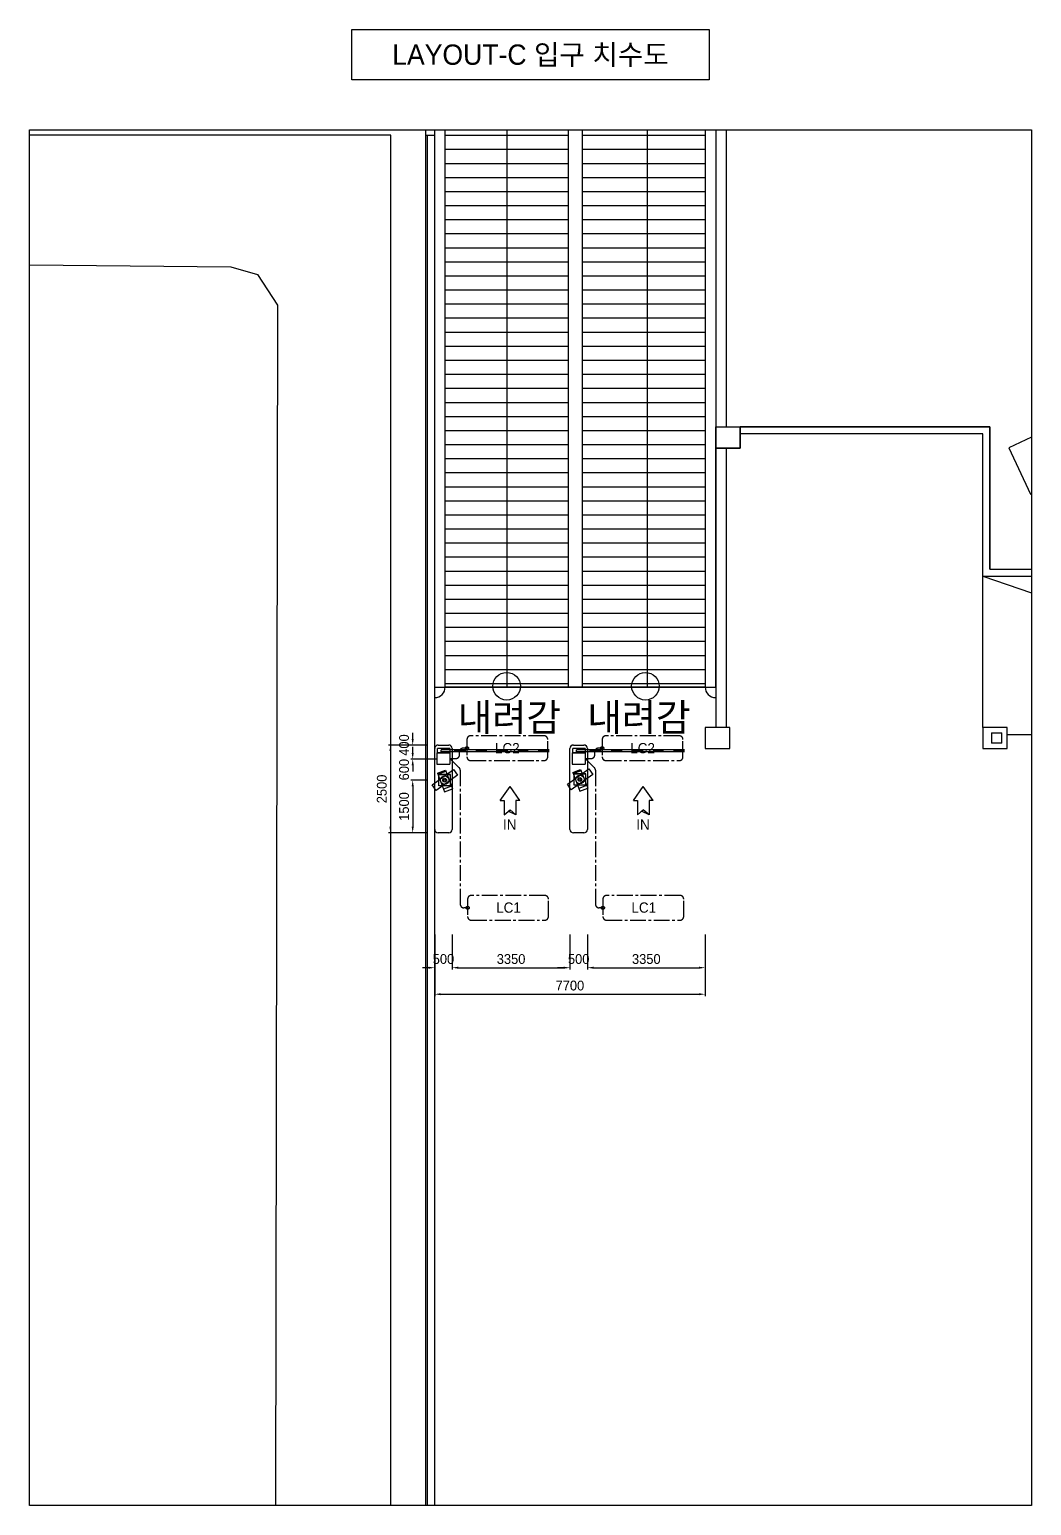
# Model space of a CAD drawing. Header units: millimetres. Extents: x 29838256 to 30236675, y -914750 to -833241.
# Drawn here: x 30081713 to 30110241, y -875275 to -833271 of the extents above; entities that cross this region are included whole.
import ezdxf
from ezdxf.enums import TextEntityAlignment as Align

# ---------------------------------------------------------------- set-up
doc = ezdxf.new("R2010")
doc.units = ezdxf.units.MM
doc.header["$LTSCALE"] = 600
doc.header["$MEASUREMENT"] = 0
doc.header["$PDSIZE"] = 1000
doc.linetypes.add('CENTER2', pattern=[1.125, 0.75, -0.125, 0.125, -0.125])
doc.layers.get('0').update_dxf_attribs({"linetype": 'CONTINUOUS'})
doc.layers.get('DEFPOINTS').update_dxf_attribs({"linetype": 'CONTINUOUS'})
for name, color, linetype in [('e-plan', 9, 'CONTINUOUS'), ('e-text', 6, 'CONTINUOUS'), ('e-text-box', 7, 'CONTINUOUS'), ('Parking-D', 1, 'CONTINUOUS'), ('Parking-S', 3, 'CONTINUOUS')]:
    doc.layers.add(name, color=color, linetype=linetype)
doc.styles.add('돋움', font='Dotum.TTF')
doc.dimstyles.new('PARKING', dxfattribs={"dimscale": 1.5, "dimtxt": 80, "dimasz": 50, "dimexe": 15, "dimexo": 10, "dimgap": 30, "dimtad": 1, "dimdec": 0, "dimzin": 0, "dimdsep": 46, "dimtxsty": '돋움', "dimcen": 0.09, "dimclrd": 1, "dimclre": 1, "dimclrt": 3, "dimadec": 0, "dimazin": 0, "dimtfac": 1, "dimtdec": 0, "dimtix": 1, "dimtofl": 0, "dimtmove": 0, "dimatfit": 3, "dimfxl": 1, "dimtolj": 1, "dimtzin": 0, "dimarcsym": 0})

# ---------------------------------------------------------------- blocks, each defined once
blk = doc.blocks.new('*D36')
at = {"layer": 'DEFPOINTS', "color": 0, "transparency": 16777216}
for p in [(30097099, -858989), (30097599, -858989), (30097599, -859971)]:
    blk.add_point(p, dxfattribs=at)
at = {"layer": 'Parking-D', "color": 1, "lineweight": -2, "transparency": 16777216}
for p, q in [((30097099, -859024), (30097099, -860023)), ((30097599, -859024), (30097599, -860023)), ((30096924, -859971), (30096749, -859971)), ((30097774, -859971), (30097949, -859971))]:
    blk.add_line(p, q, dxfattribs=at)
at = {"layer": 'Parking-D', "color": 1, "transparency": 16777216}
for points in [[(30096924, -859942), (30096924, -860000), (30097099, -859971)], [(30097774, -859942), (30097774, -860000), (30097599, -859971)]]:
    blk.add_solid(points, dxfattribs=at)
at = {"layer": 'Parking-D', "color": 3, "transparency": 16777216, "insert": (30097349, -859725), "char_height": 280, "attachment_point": 5, "style": '돋움'}
blk.add_mtext('\\A1;500', dxfattribs=at)
blk = doc.blocks.new('*D37')
at = {"layer": 'DEFPOINTS', "color": 0, "transparency": 16777216}
for p in [(30093249, -858989), (30093749, -858989), (30093749, -859971)]:
    blk.add_point(p, dxfattribs=at)
at = {"layer": 'Parking-D', "color": 1, "lineweight": -2, "transparency": 16777216}
for p, q in [((30093249, -859024), (30093249, -860023)), ((30093749, -859024), (30093749, -860023)), ((30093074, -859971), (30092899, -859971)), ((30093924, -859971), (30094099, -859971))]:
    blk.add_line(p, q, dxfattribs=at)
at = {"layer": 'Parking-D', "color": 1, "transparency": 16777216}
for points in [[(30093074, -859942), (30093074, -860000), (30093249, -859971)], [(30093924, -859942), (30093924, -860000), (30093749, -859971)]]:
    blk.add_solid(points, dxfattribs=at)
at = {"layer": 'Parking-D', "color": 3, "transparency": 16777216, "insert": (30093499, -859725), "char_height": 280, "attachment_point": 5, "style": '돋움'}
blk.add_mtext('\\A1;500', dxfattribs=at)
blk = doc.blocks.new('*D38')
at = {"layer": 'DEFPOINTS', "color": 0, "transparency": 16777216}
for p in [(30093052, -854634), (30092623, -856133), (30093052, -856133)]:
    blk.add_point(p, dxfattribs=at)
at = {"layer": 'Parking-D', "color": 1, "lineweight": -2, "transparency": 16777216}
for p, q in [((30093017, -854634), (30092571, -854634)), ((30092623, -854809), (30092623, -855958)), ((30093017, -856133), (30092571, -856133))]:
    blk.add_line(p, q, dxfattribs=at)
at = {"layer": 'Parking-D', "color": 1, "transparency": 16777216}
for points in [[(30092594, -854809), (30092653, -854809), (30092623, -854634)], [(30092594, -855958), (30092653, -855958), (30092623, -856133)]]:
    blk.add_solid(points, dxfattribs=at)
at = {"layer": 'Parking-D', "color": 3, "transparency": 16777216, "insert": (30092378, -855383), "char_height": 280, "attachment_point": 5, "rotation": 90, "style": '돋움'}
blk.add_mtext('\\A1;1500', dxfattribs=at)
blk = doc.blocks.new('*D29')
at = {"layer": 'DEFPOINTS', "color": 0, "transparency": 16777216}
for p in [(30093052, -853633), (30091990, -856133), (30093049, -856133)]:
    blk.add_point(p, dxfattribs=at)
at = {"layer": 'Parking-D', "color": 1, "lineweight": -2, "transparency": 16777216}
for p, q in [((30093017, -853633), (30091937, -853633)), ((30091990, -853808), (30091990, -855958)), ((30093014, -856133), (30091937, -856133))]:
    blk.add_line(p, q, dxfattribs=at)
at = {"layer": 'Parking-D', "color": 1, "transparency": 16777216}
for points in [[(30091960, -853808), (30092019, -853808), (30091990, -853633)], [(30091960, -855958), (30092019, -855958), (30091990, -856133)]]:
    blk.add_solid(points, dxfattribs=at)
at = {"layer": 'Parking-D', "color": 3, "transparency": 16777216, "insert": (30091744, -854883), "char_height": 280, "attachment_point": 5, "rotation": 90, "style": '돋움'}
blk.add_mtext('\\A1;2500', dxfattribs=at)
blk = doc.blocks.new('*D30')
at = {"layer": 'DEFPOINTS', "color": 0, "transparency": 16777216}
for p in [(30093052, -853634), (30092623, -854033), (30093052, -854033)]:
    blk.add_point(p, dxfattribs=at)
at = {"layer": 'Parking-D', "color": 1, "lineweight": -2, "transparency": 16777216}
for p, q in [((30092623, -853459), (30092623, -853284)), ((30093017, -853634), (30092571, -853634)), ((30093017, -854033), (30092571, -854033)), ((30092623, -854208), (30092623, -854383))]:
    blk.add_line(p, q, dxfattribs=at)
at = {"layer": 'Parking-D', "color": 1, "transparency": 16777216}
for points in [[(30092594, -853459), (30092653, -853459), (30092623, -853634)], [(30092594, -854208), (30092653, -854208), (30092623, -854033)]]:
    blk.add_solid(points, dxfattribs=at)
at = {"layer": 'Parking-D', "color": 3, "transparency": 16777216, "insert": (30092378, -853634), "char_height": 280, "attachment_point": 5, "rotation": 90, "style": '돋움'}
blk.add_mtext('\\A1;400', dxfattribs=at)
blk = doc.blocks.new('*D31')
at = {"layer": 'DEFPOINTS', "color": 0, "transparency": 16777216}
for p in [(30093052, -854033), (30092623, -854634), (30093052, -854634)]:
    blk.add_point(p, dxfattribs=at)
at = {"layer": 'Parking-D', "color": 1, "lineweight": -2, "transparency": 16777216}
for p, q in [((30092623, -853858), (30092623, -853683)), ((30093017, -854033), (30092571, -854033)), ((30093017, -854634), (30092571, -854634)), ((30092623, -854809), (30092623, -854984))]:
    blk.add_line(p, q, dxfattribs=at)
at = {"layer": 'Parking-D', "color": 1, "transparency": 16777216}
for points in [[(30092594, -853858), (30092653, -853858), (30092623, -854033)], [(30092594, -854809), (30092653, -854809), (30092623, -854634)]]:
    blk.add_solid(points, dxfattribs=at)
at = {"layer": 'Parking-D', "color": 3, "transparency": 16777216, "insert": (30092378, -854334), "char_height": 280, "attachment_point": 5, "rotation": 90, "style": '돋움'}
blk.add_mtext('\\A1;600', dxfattribs=at)

msp = doc.modelspace()

# ---------------------------------------------------------------- linework, layer by layer
at = {"elevation": -10058.5}
msp.add_lwpolyline([(30093312.4, -854033.5), (30092998.6, -854033.5)], dxfattribs=at)
at = {"layer": 'e-plan'}
for p, q in [((30091998.5, -836280, -10058.5), (30081712.9, -836280, -10058.5)), ((30091998.5, -875275.1, -10058.5), (30091998.5, -836280, -10058.5)), ((30092998.6, -875275.1, -10058.5), (30092998.6, -836130.4, -10058.5)), ((30092998.6, -836280, -10058.5), (30093248.7, -836280, -10058.5)), ((30093048.6, -875275.1, -10058.5), (30093048.6, -836280, -10058.5)), ((30093248.7, -836280, -10058.5), (30093248.7, -836130.4, -10058.5)), ((30093248.7, -875275.1, -10058.5), (30093248.7, -836280, -10058.5)), ((30093548.7, -851982.6, -10058.5), (30093548.7, -836130.4, -10058.5)), ((30095299.8, -836130.4, -10058.5), (30095299.1, -851982.6, -10058.5)), ((30099300.5, -836130.4, -10058.5), (30099299.7, -851982.6, -10058.5)), ((30100949.9, -836130.4, -10058.5), (30100949.9, -851982.6, -10058.5)), ((30101250, -836130.4, -10058.5), (30101250, -853132.8, -10058.5)), ((30101550, -836130.4, -10058.5), (30101550, -844581.4, -10058.5)), ((30081712.9, -839963.3, -10058.5), (30087441.7, -840029.4, -10058.5)), ((30087441.7, -840029.4, -10058.5), (30088200.8, -840244, -10058.5)), ((30088200.8, -840244, -10058.5), (30088771, -841114.5, -10058.5)), ((30088771, -841114.5, -10058.5), (30088717.4, -875275.1, -10058.5)), ((30109051.3, -844581.4, -10058.5), (30101950.1, -844581.4, -10058.5)), ((30109051.3, -848632, -10058.5), (30109051.3, -844581.4, -10058.5)), ((30108851.3, -844781.4, -10058.5), (30101950.1, -844781.4, -10058.5)), ((30108851.3, -848832.1, -10058.5), (30108851.3, -844781.4, -10058.5)), ((30101550, -845181.5, -10058.5), (30101550, -853132.8, -10058.5)), ((30108851.3, -853132.8, -10058.5), (30108851.3, -848832.1, -10058.5)), ((30108851.3, -848832.1, -10058.5), (30110241.4, -848832.1, -10058.5)), ((30108851.3, -848832.1, -10058.5), (30110241.4, -849302.4, -10058.5)), ((30109051.3, -848632, -10058.5), (30110241.4, -848632, -10058.5)), ((30093248.7, -852282.7, -10058.5), (30093248.7, -852282.7, -10058.5)), ((30101250, -852282.7, -10058.5), (30101250, -852282.7, -10058.5)), ((30109551.4, -853132.8, -10058.5), (30108851.3, -853132.8, -10058.5)), ((30108851.3, -853132.8, -10058.5), (30108851.3, -853732.9, -10058.5)), ((30109101.3, -853282.8, -10058.5), (30109101.3, -853582.9, -10058.5)), ((30109101.3, -853282.8, -10058.5), (30109401.3, -853282.8, -10058.5)), ((30109401.3, -853582.9, -10058.5), (30109401.3, -853282.8, -10058.5)), ((30109551.4, -853732.9, -10058.5), (30109551.4, -853132.8, -10058.5)), ((30109551.4, -853332.8, -10058.5), (30110241.4, -853332.8, -10058.5)), ((30108851.3, -853732.9, -10058.5), (30109551.4, -853732.9, -10058.5)), ((30109401.3, -853582.9, -10058.5), (30109101.3, -853582.9, -10058.5))]:
    msp.add_line(p, q, dxfattribs=at)
at = {"layer": 'e-plan', "linetype": 'Continuous'}
for p, q in [((30093548.7, -836280, -10058.5), (30097049.3, -836280, -10058.5)), ((30097049.3, -836130.4, -10058.5), (30097049.4, -851982.6, -10058.5)), ((30097449.4, -836130.4, -10058.5), (30097449.5, -851982.6, -10058.5)), ((30097449.4, -836280, -10058.5), (30100949.9, -836280, -10058.5)), ((30093548.7, -836680.1, -10058.5), (30097049.3, -836680.1, -10058.5)), ((30097449.4, -836680.1, -10058.5), (30100949.9, -836680.1, -10058.5)), ((30093548.7, -837080.1, -10058.5), (30097049.3, -837080.1, -10058.5)), ((30097449.4, -837080.1, -10058.5), (30100949.9, -837080.1, -10058.5)), ((30093548.7, -837480.2, -10058.5), (30097049.3, -837480.2, -10058.5)), ((30097449.4, -837480.2, -10058.5), (30100949.9, -837480.2, -10058.5)), ((30093548.7, -837880.3, -10058.5), (30097049.3, -837880.3, -10058.5)), ((30097449.4, -837880.3, -10058.5), (30100949.9, -837880.3, -10058.5)), ((30093548.7, -838280.3, -10058.5), (30097049.3, -838280.3, -10058.5)), ((30097449.4, -838280.3, -10058.5), (30100949.9, -838280.3, -10058.5)), ((30093548.7, -838680.4, -10058.5), (30097049.3, -838680.4, -10058.5)), ((30097449.4, -838680.4, -10058.5), (30100949.9, -838680.4, -10058.5)), ((30093548.7, -839080.5, -10058.5), (30097049.3, -839080.5, -10058.5)), ((30097449.4, -839080.5, -10058.5), (30100949.9, -839080.5, -10058.5)), ((30093548.7, -839480.5, -10058.5), (30097049.3, -839480.5, -10058.5)), ((30097449.4, -839480.5, -10058.5), (30100949.9, -839480.5, -10058.5)), ((30093548.7, -839880.6, -10058.5), (30097049.3, -839880.6, -10058.5)), ((30097449.4, -839880.6, -10058.5), (30100949.9, -839880.6, -10058.5)), ((30093548.7, -840280.7, -10058.5), (30097049.3, -840280.7, -10058.5)), ((30097449.4, -840280.7, -10058.5), (30100949.9, -840280.7, -10058.5)), ((30093548.7, -840680.7, -10058.5), (30097049.3, -840680.7, -10058.5)), ((30097449.4, -840680.7, -10058.5), (30100949.9, -840680.7, -10058.5)), ((30093548.7, -841080.8, -10058.5), (30097049.3, -841080.8, -10058.5)), ((30097449.4, -841080.8, -10058.5), (30100949.9, -841080.8, -10058.5)), ((30093548.7, -841480.9, -10058.5), (30097049.3, -841480.9, -10058.5)), ((30097449.4, -841480.9, -10058.5), (30100949.9, -841480.9, -10058.5)), ((30093548.7, -841880.9, -10058.5), (30097049.3, -841880.9, -10058.5)), ((30097449.4, -841880.9, -10058.5), (30100949.9, -841880.9, -10058.5)), ((30093548.7, -842281, -10058.5), (30097049.3, -842281, -10058.5)), ((30097449.4, -842281, -10058.5), (30100949.9, -842281, -10058.5)), ((30093548.7, -842681, -10058.5), (30097049.3, -842681, -10058.5)), ((30097449.4, -842681, -10058.5), (30100949.9, -842681, -10058.5)), ((30093548.7, -843081.1, -10058.5), (30097049.3, -843081.1, -10058.5)), ((30097449.4, -843081.1, -10058.5), (30100949.9, -843081.1, -10058.5)), ((30093548.7, -843481.2, -10058.5), (30097049.3, -843481.2, -10058.5)), ((30097449.4, -843481.2, -10058.5), (30100949.9, -843481.2, -10058.5)), ((30093548.7, -843881.2, -10058.5), (30097049.3, -843881.2, -10058.5)), ((30097449.4, -843881.2, -10058.5), (30100949.9, -843881.2, -10058.5)), ((30093548.7, -844281.3, -10058.5), (30097049.3, -844281.3, -10058.5)), ((30093548.7, -844681.4, -10058.5), (30097049.3, -844681.4, -10058.5)), ((30097449.4, -844281.3, -10058.5), (30100949.9, -844281.3, -10058.5)), ((30097449.4, -844681.4, -10058.5), (30100949.9, -844681.4, -10058.5)), ((30093548.7, -845081.4, -10058.5), (30097049.3, -845081.4, -10058.5)), ((30097449.4, -845081.4, -10058.5), (30100949.9, -845081.4, -10058.5)), ((30093548.7, -845481.5, -10058.5), (30097049.3, -845481.5, -10058.5)), ((30097449.4, -845481.5, -10058.5), (30100949.9, -845481.5, -10058.5)), ((30093548.7, -845881.6, -10058.5), (30097049.3, -845881.6, -10058.5)), ((30097449.4, -845881.6, -10058.5), (30100949.9, -845881.6, -10058.5)), ((30093548.7, -846281.6, -10058.5), (30097049.3, -846281.6, -10058.5)), ((30097449.4, -846281.6, -10058.5), (30100949.9, -846281.6, -10058.5)), ((30093548.7, -846681.7, -10058.5), (30097049.3, -846681.7, -10058.5)), ((30097449.4, -846681.7, -10058.5), (30100949.9, -846681.7, -10058.5)), ((30093548.7, -847081.8, -10058.5), (30097049.3, -847081.8, -10058.5)), ((30097449.4, -847081.8, -10058.5), (30100949.9, -847081.8, -10058.5)), ((30093548.7, -847481.8, -10058.5), (30097049.3, -847481.8, -10058.5)), ((30097449.4, -847481.8, -10058.5), (30100949.9, -847481.8, -10058.5)), ((30093548.7, -847881.9, -10058.5), (30097049.3, -847881.9, -10058.5)), ((30097449.4, -847881.9, -10058.5), (30100949.9, -847881.9, -10058.5)), ((30093548.7, -848282, -10058.5), (30097049.3, -848282, -10058.5)), ((30097449.4, -848282, -10058.5), (30100949.9, -848282, -10058.5)), ((30093548.7, -848682, -10058.5), (30097049.3, -848682, -10058.5)), ((30097449.4, -848682, -10058.5), (30100949.9, -848682, -10058.5)), ((30093548.7, -849082.1, -10058.5), (30097049.3, -849082.1, -10058.5)), ((30097449.4, -849082.1, -10058.5), (30100949.9, -849082.1, -10058.5)), ((30093548.7, -849482.2, -10058.5), (30097049.3, -849482.2, -10058.5)), ((30097449.4, -849482.2, -10058.5), (30100949.9, -849482.2, -10058.5)), ((30093548.7, -849882.2, -10058.5), (30097049.3, -849882.2, -10058.5)), ((30097449.4, -849882.2, -10058.5), (30100949.9, -849882.2, -10058.5)), ((30093548.7, -850282.3, -10058.5), (30097049.3, -850282.3, -10058.5)), ((30097449.4, -850282.3, -10058.5), (30100949.9, -850282.3, -10058.5)), ((30093548.7, -850682.4, -10058.5), (30097049.3, -850682.4, -10058.5)), ((30097449.4, -850682.4, -10058.5), (30100949.9, -850682.4, -10058.5)), ((30093548.7, -851082.4, -10058.5), (30097049.3, -851082.4, -10058.5)), ((30097449.4, -851082.4, -10058.5), (30100949.9, -851082.4, -10058.5)), ((30093548.7, -851482.5, -10058.5), (30097049.3, -851482.5, -10058.5)), ((30097449.4, -851482.5, -10058.5), (30100949.9, -851482.5, -10058.5)), ((30093548.7, -851882.6, -10058.5), (30097049.3, -851882.6, -10058.5)), ((30100949.9, -851982.6, -10058.5), (30093548.7, -851982.6, -10058.5)), ((30097449.4, -851882.6, -10058.5), (30100949.9, -851882.6, -10058.5))]:
    msp.add_line(p, q, dxfattribs=at)
at = {"layer": 'e-plan', "ltscale": 0.5}
for p, q in [((30101250, -844581.4, -10058.5), (30101950.1, -844581.4, -10058.5)), ((30101250, -845181.5, -10058.5), (30101250, -844581.4, -10058.5)), ((30101950.1, -845181.5, -10058.5), (30101950.1, -844581.4, -10058.5)), ((30101950.1, -844581.4, -10058.5), (30109051.3, -844581.4, -10058.5)), ((30101950.1, -844581.4, -10058.5), (30101950.1, -845181.5, -10058.5)), ((30109051.3, -844581.4, -10058.5), (30109051.3, -848632.1, -10058.5)), ((30110241.4, -844875.5, -10058.5), (30109597.7, -845175.7, -10058.5)), ((30101250, -851982.6, -10058.5), (30101250, -845181.5, -10058.5)), ((30101250, -845181.5, -10058.5), (30101950.1, -845181.5, -10058.5)), ((30101950.1, -845181.5, -10058.5), (30101250, -845181.5, -10058.5)), ((30109597.7, -845175.7, -10058.5), (30110210.6, -846490.1, -10058.5)), ((30110210.6, -846490.1, -10058.5), (30110241.4, -846475.7, -10058.5)), ((30109051.3, -848632.1, -10058.5), (30110241.4, -848632.1, -10058.5)), ((30093248.6, -851982.6, -10058.5), (30101250, -851982.6, -10058.5)), ((30101650.1, -853132.8, -10058.5), (30100949.9, -853132.8, -10058.5)), ((30100949.9, -853132.8, -10058.5), (30100949.9, -853732.9, -10058.5)), ((30101650.1, -853732.9, -10058.5), (30101650.1, -853132.8, -10058.5)), ((30100949.9, -853732.9, -10058.5), (30101650.1, -853732.9, -10058.5))]:
    msp.add_line(p, q, dxfattribs=at)
at = {"layer": 'e-plan'}
for centre in [(30095299.2, -851960.3, -10058.5), (30099249.8, -851960.5, -10058.5)]:
    msp.add_circle(centre, 392.5, dxfattribs=at)
for centre, start, end in [((30093248.7, -851982.6, -10058.5), 270, 0), ((30101250, -851982.6, -10058.5), 180, 270)]:
    msp.add_arc(centre, 300, start, end, dxfattribs=at)
at = {"layer": 'e-text-box'}
for points in [[(30090888.9, -833271.3), (30101065.5, -833271.3), (30101065.5, -834700.9), (30090888.9, -834700.9)], [(30081712.9, -836130.4), (30110241.4, -836130.4), (30110241.4, -875275.1), (30081712.9, -875275.1)]]:
    msp.add_lwpolyline(points, close=True, dxfattribs=at)
at = {"layer": 'Parking-D', "color": 1}
for p, q in [((30093248.7, -859024.1, -10058.5), (30093248.7, -860777.9, -10058.5)), ((30093748.7, -859024.1, -10058.5), (30093748.7, -860023.2, -10058.5)), ((30097099.3, -859024.1, -10058.5), (30097099.3, -860023.2, -10058.5)), ((30097599.4, -859024.1, -10058.5), (30097599.4, -860023.2, -10058.5)), ((30100949.9, -859024.1, -10058.5), (30100949.9, -860777.9, -10058.5)), ((30100949.9, -859024.1, -10058.5), (30100949.9, -860023.2, -10058.5)), ((30093923.7, -859970.7, -10058.5), (30096924.3, -859970.7, -10058.5)), ((30097774.4, -859970.7, -10058.5), (30100774.9, -859970.7, -10058.5)), ((30093423.7, -860725.4, -10058.5), (30100774.9, -860725.4, -10058.5))]:
    msp.add_line(p, q, dxfattribs=at)
for points in [[(30093923.7, -859941.5, -10058.5), (30093923.7, -859999.8, -10058.5), (30093748.7, -859970.7, -10058.5)], [(30096924.3, -859941.5, -10058.5), (30096924.3, -859999.8, -10058.5), (30097099.3, -859970.7, -10058.5)], [(30097774.4, -859941.5, -10058.5), (30097774.4, -859999.8, -10058.5), (30097599.4, -859970.7, -10058.5)], [(30100774.9, -859941.5, -10058.5), (30100774.9, -859999.8, -10058.5), (30100949.9, -859970.7, -10058.5)], [(30093423.7, -860696.3, -10058.5), (30093423.7, -860754.6, -10058.5), (30093248.7, -860725.4, -10058.5)], [(30100774.9, -860696.3, -10058.5), (30100774.9, -860754.6, -10058.5), (30100949.9, -860725.4, -10058.5)]]:
    msp.add_solid(points, dxfattribs=at)
at = {"layer": 'Parking-S', "color": 2}
for p, q in [((30093248.7, -856033.3, -10058.5), (30093248.7, -853732.9, -10058.5)), ((30093348.7, -853632.9, -10058.5), (30093648.7, -853632.9, -10058.5)), ((30093748.7, -853732.9, -10058.5), (30093748.7, -856033.3, -10058.5)), ((30097099.3, -856033.3, -10058.5), (30097099.3, -853732.9, -10058.5)), ((30097199.3, -853632.9, -10058.5), (30097499.4, -853632.9, -10058.5)), ((30097599.4, -853732.9, -10058.5), (30097599.4, -856033.3, -10058.5)), ((30093176.9, -854766.5, -10058.5), (30093787.1, -854332.4, -10058.5)), ((30093328.1, -854433.3, -10058.5), (30093552.4, -854347.8, -10058.5)), ((30093552.4, -854347.8, -10058.5), (30093755.3, -854880.6, -10058.5)), ((30093787.1, -854332.4, -10058.5), (30093898.7, -854489.2, -10058.5)), ((30097027.5, -854748.5, -10058.5), (30097637.8, -854314.4, -10058.5)), ((30097178.7, -854415.2, -10058.5), (30097403.1, -854329.8, -10058.5)), ((30097403.1, -854329.8, -10058.5), (30097605.9, -854862.6, -10058.5)), ((30097637.8, -854314.4, -10058.5), (30097749.3, -854471.2, -10058.5)), ((30093288.5, -854923.3, -10058.5), (30093176.9, -854766.5, -10058.5)), ((30093898.7, -854489.2, -10058.5), (30093288.5, -854923.3, -10058.5)), ((30093328.1, -854433.3, -10058.5), (30093531, -854966, -10058.5)), ((30093340.6, -854466, -10058.5), (30093564.9, -854380.6, -10058.5)), ((30093368.8, -854797.6, -10058.5), (30093368.8, -854468.9, -10058.5)), ((30093697.4, -854468.9, -10058.5), (30093368.8, -854468.9, -10058.5)), ((30093368.8, -854797.6, -10058.5), (30093368.8, -854468.9, -10058.5)), ((30093368.8, -854468.9, -10058.5), (30093697.4, -854468.9, -10058.5)), ((30093697.4, -854797.6, -10058.5), (30093697.4, -854468.9, -10058.5)), ((30093697.4, -854797.6, -10058.5), (30093697.4, -854468.9, -10058.5)), ((30097139.1, -854905.3, -10058.5), (30097027.5, -854748.5, -10058.5)), ((30097749.3, -854471.2, -10058.5), (30097139.1, -854905.3, -10058.5)), ((30097178.7, -854415.2, -10058.5), (30097381.6, -854948, -10058.5)), ((30097191.2, -854448, -10058.5), (30097415.5, -854362.6, -10058.5)), ((30097219.4, -854779.6, -10058.5), (30097219.4, -854450.9, -10058.5)), ((30097548.1, -854450.9, -10058.5), (30097219.4, -854450.9, -10058.5)), ((30097219.4, -854779.6, -10058.5), (30097219.4, -854450.9, -10058.5)), ((30097219.4, -854450.9, -10058.5), (30097548.1, -854450.9, -10058.5)), ((30097548.1, -854779.6, -10058.5), (30097548.1, -854450.9, -10058.5)), ((30097548.1, -854779.6, -10058.5), (30097548.1, -854450.9, -10058.5)), ((30093697.4, -854797.6, -10058.5), (30093368.8, -854797.6, -10058.5)), ((30093697.4, -854797.6, -10058.5), (30093368.8, -854797.6, -10058.5)), ((30093725, -854801.2, -10058.5), (30093500.7, -854886.6, -10058.5)), ((30093531, -854966, -10058.5), (30093755.3, -854880.6, -10058.5)), ((30097548.1, -854779.6, -10058.5), (30097219.4, -854779.6, -10058.5)), ((30097548.1, -854779.6, -10058.5), (30097219.4, -854779.6, -10058.5)), ((30097575.7, -854783.2, -10058.5), (30097351.3, -854868.6, -10058.5)), ((30097381.6, -854948, -10058.5), (30097605.9, -854862.6, -10058.5)), ((30093648.7, -856133.3, -10058.5), (30093348.7, -856133.3, -10058.5)), ((30097499.4, -856133.3, -10058.5), (30097199.3, -856133.3, -10058.5))]:
    msp.add_line(p, q, dxfattribs=at)
at = {"layer": 'Parking-S', "color": 2, "linetype": 'Continuous'}
for p, q in [((30093312.4, -853855.4, -10058.5), (30093312.4, -854175.5, -10058.5)), ((30093312.4, -853855.4, -10058.5), (30093682.4, -853855.4, -10058.5)), ((30093331, -853855.4, -10058.5), (30093331, -853735.4, -10058.5)), ((30093682.4, -853735.4, -10058.5), (30093331, -853735.4, -10058.5)), ((30093682.4, -853855.4, -10058.5), (30093331, -853855.4, -10058.5)), ((30096512.2, -853773.4, -10058.5), (30093431.8, -853773.4, -10058.5)), ((30093431.8, -853823.3, -10058.5), (30093431.8, -853773.4, -10058.5)), ((30096512.2, -853823.3, -10058.5), (30093431.8, -853823.3, -10058.5)), ((30093682.4, -853735.4, -10058.5), (30093682.4, -853855.4, -10058.5)), ((30093682.4, -853855.4, -10058.5), (30093682.4, -854175.5, -10058.5)), ((30097163, -853855.4, -10058.5), (30097163, -854175.5, -10058.5)), ((30097163, -853855.4, -10058.5), (30097533.1, -853855.4, -10058.5)), ((30097181.7, -853855.4, -10058.5), (30097181.7, -853735.4, -10058.5)), ((30097533.1, -853735.4, -10058.5), (30097181.7, -853735.4, -10058.5)), ((30097533.1, -853855.4, -10058.5), (30097181.7, -853855.4, -10058.5)), ((30100362.9, -853773.4, -10058.5), (30097282.5, -853773.4, -10058.5)), ((30097282.5, -853823.3, -10058.5), (30097282.5, -853773.4, -10058.5)), ((30100362.9, -853823.3, -10058.5), (30097282.5, -853823.3, -10058.5)), ((30097533.1, -853735.4, -10058.5), (30097533.1, -853855.4, -10058.5)), ((30097533.1, -853855.4, -10058.5), (30097533.1, -854175.5, -10058.5)), ((30093312.4, -854175.5, -10058.5), (30093682.4, -854175.5, -10058.5)), ((30097163, -854175.5, -10058.5), (30097533.1, -854175.5, -10058.5))]:
    msp.add_line(p, q, dxfattribs=at)
at = {"layer": 'Parking-S', "color": 1, "linetype": 'Continuous'}
for p, q in [((30093821.9, -853773.4, -10058.5), (30094120.9, -853773.4, -10058.5)), ((30093821.9, -853823.3, -10058.5), (30093821.9, -853773.4, -10058.5)), ((30094120.9, -853823.3, -10058.5), (30093821.9, -853823.3, -10058.5)), ((30094120.9, -853773.4, -10058.5), (30094120.9, -853823.3, -10058.5)), ((30094419.8, -853773.4, -10058.5), (30094718.7, -853773.4, -10058.5)), ((30094718.7, -853823.3, -10058.5), (30094419.8, -853823.3, -10058.5)), ((30094718.7, -853773.4, -10058.5), (30094718.7, -853823.3, -10058.5)), ((30095017.6, -853823.3, -10058.5), (30095017.6, -853773.4, -10058.5)), ((30095017.6, -853773.4, -10058.5), (30095316.5, -853773.4, -10058.5)), ((30095316.5, -853823.3, -10058.5), (30095017.6, -853823.3, -10058.5)), ((30095316.5, -853773.4, -10058.5), (30095316.5, -853823.3, -10058.5)), ((30095615.5, -853773.4, -10058.5), (30095914.4, -853773.4, -10058.5)), ((30095914.4, -853823.3, -10058.5), (30095615.5, -853823.3, -10058.5)), ((30096213.3, -853823.3, -10058.5), (30096213.3, -853773.4, -10058.5)), ((30096213.3, -853773.4, -10058.5), (30096512.2, -853773.4, -10058.5)), ((30096512.2, -853823.3, -10058.5), (30096213.3, -853823.3, -10058.5)), ((30097672.6, -853773.4, -10058.5), (30097971.5, -853773.4, -10058.5)), ((30097672.6, -853823.3, -10058.5), (30097672.6, -853773.4, -10058.5)), ((30097971.5, -853823.3, -10058.5), (30097672.6, -853823.3, -10058.5)), ((30097971.5, -853773.4, -10058.5), (30097971.5, -853823.3, -10058.5)), ((30098270.4, -853773.4, -10058.5), (30098569.3, -853773.4, -10058.5)), ((30098569.3, -853823.3, -10058.5), (30098270.4, -853823.3, -10058.5)), ((30098569.3, -853773.4, -10058.5), (30098569.3, -853823.3, -10058.5)), ((30098868.2, -853823.3, -10058.5), (30098868.2, -853773.4, -10058.5)), ((30098868.2, -853773.4, -10058.5), (30099167.2, -853773.4, -10058.5)), ((30099167.2, -853823.3, -10058.5), (30098868.2, -853823.3, -10058.5)), ((30099167.2, -853773.4, -10058.5), (30099167.2, -853823.3, -10058.5)), ((30099466.1, -853773.4, -10058.5), (30099765, -853773.4, -10058.5)), ((30099765, -853823.3, -10058.5), (30099466.1, -853823.3, -10058.5)), ((30100063.9, -853823.3, -10058.5), (30100063.9, -853773.4, -10058.5)), ((30100063.9, -853773.4, -10058.5), (30100362.9, -853773.4, -10058.5)), ((30100362.9, -853823.3, -10058.5), (30100063.9, -853823.3, -10058.5))]:
    msp.add_line(p, q, dxfattribs=at)
at = {"layer": 'Parking-S', "color": 0, "linetype": 'CENTER2'}
for p, q in [((30093957.7, -853915.5, -10058.5), (30093957.7, -853823.5, -10058.5)), ((30094167.6, -853723.4, -10058.5), (30094057.8, -853723.4, -10058.5)), ((30097808.4, -853915.5, -10058.5), (30097808.4, -853823.5, -10058.5)), ((30098018.3, -853723.4, -10058.5), (30097908.4, -853723.4, -10058.5)), ((30093682.4, -854015.5, -10058.5), (30093857.7, -854015.5, -10058.5)), ((30093682.4, -854015.5, -10058.5), (30093948.4, -854281.5, -10058.5)), ((30093977.7, -854352.2, -10058.5), (30093977.7, -858166.2, -10058.5)), ((30097533.1, -854015.5, -10058.5), (30097708.3, -854015.5, -10058.5)), ((30097533.1, -854015.5, -10058.5), (30097799.1, -854281.5, -10058.5)), ((30097828.4, -854352.2, -10058.5), (30097828.4, -858166.2, -10058.5)), ((30094187.7, -858266.2, -10058.5), (30094077.8, -858266.2, -10058.5)), ((30098038.3, -858266.2, -10058.5), (30097928.4, -858266.2, -10058.5))]:
    msp.add_line(p, q, dxfattribs=at)
at = {"layer": 'Parking-S', "color": 6}
for p, q in [((30095113.1, -855210.6), (30095393.7, -854818.6)), ((30095674.4, -855210.6), (30095393.7, -854818.6)), ((30098909.1, -855210.6), (30099189.7, -854818.6)), ((30099470.4, -855210.6), (30099189.7, -854818.6)), ((30095113.1, -855210.6), (30095228.2, -855210.6)), ((30095228.2, -855210.6), (30095228.2, -855618.6)), ((30095228.2, -855618.6), (30095393.7, -855474.7)), ((30095559.3, -855618.6), (30095344.5, -855517.5)), ((30095559.3, -855618.6), (30095393.7, -855474.7)), ((30095674.4, -855210.6), (30095559.3, -855210.6)), ((30095559.3, -855210.6), (30095559.3, -855618.6)), ((30098909.1, -855210.6), (30099024.2, -855210.6)), ((30099024.2, -855210.6), (30099024.2, -855618.6)), ((30099024.2, -855618.6), (30099189.7, -855474.7)), ((30099355.3, -855618.6), (30099140.5, -855517.5)), ((30099355.3, -855618.6), (30099189.7, -855474.7)), ((30099470.4, -855210.6), (30099355.3, -855210.6)), ((30099355.3, -855210.6), (30099355.3, -855618.6))]:
    msp.add_line(p, q, dxfattribs=at)
at = {"layer": 'Parking-S', "color": 0, "linetype": 'CENTER2', "elevation": -10058.5}
for points in [[(30096468, -853973.5), (30096468, -853473.4, 0.4142136), (30096368, -853373.4), (30094267.7, -853373.4, 0.4142136), (30094167.6, -853473.4), (30094167.6, -853973.5, 0.4142136), (30094267.7, -854073.5), (30096368, -854073.5, 0.4142136)], [(30100318.7, -853973.5), (30100318.7, -853473.4, 0.4142136), (30100218.6, -853373.4), (30098118.3, -853373.4, 0.4142136), (30098018.3, -853473.4), (30098018.3, -853973.5, 0.4142136), (30098118.3, -854073.5), (30100218.6, -854073.5, 0.4142136)], [(30096488, -858516.2), (30096488, -858016.1, 0.4142136), (30096388, -857916.1), (30094287.7, -857916.1, 0.4142136), (30094187.7, -858016.1), (30094187.7, -858516.2, 0.4142136), (30094287.7, -858616.2), (30096388, -858616.2, 0.4142136)], [(30100338.7, -858516.2), (30100338.7, -858016.1, 0.4142136), (30100238.6, -857916.1), (30098138.3, -857916.1, 0.4142136), (30098038.3, -858016.1), (30098038.3, -858516.2, 0.4142136), (30098138.3, -858616.2), (30100238.6, -858616.2, 0.4142136)]]:
    msp.add_lwpolyline(points, format="xyb", close=True, dxfattribs=at)
at = {"layer": 'Parking-S', "color": 0, "linetype": 'CENTER2'}
for centre in [(30094167.6, -853723.4, -10058.5), (30098018.3, -853723.4, -10058.5), (30094187.7, -858266.2, -10058.5), (30098038.3, -858266.2, -10058.5)]:
    msp.add_circle(centre, 43.4, dxfattribs=at)
at = {"layer": 'Parking-S'}
for centre, radius in [((30093532.8, -854633.6, -10058.5), 120), ((30093532.8, -854633.6, -10058.5), 54.4), ((30093532.8, -854633.6, -10058.5), 30), ((30097383.4, -854615.6, -10058.5), 120), ((30097383.4, -854615.6, -10058.5), 54.4), ((30097383.4, -854615.6, -10058.5), 30)]:
    msp.add_circle(centre, radius, dxfattribs=at)
at = {"layer": 'Parking-S', "color": 2}
for centre, start, end in [((30093348.7, -853732.9, -10058.5), 90, 180), ((30093648.7, -853732.9, -10058.5), 0, 90), ((30097199.3, -853732.9, -10058.5), 90, 180), ((30097499.4, -853732.9, -10058.5), 0, 90), ((30093348.7, -856033.3, -10058.5), 180, 270), ((30093648.7, -856033.3, -10058.5), 270, 0), ((30097199.3, -856033.3, -10058.5), 180, 270), ((30097499.4, -856033.3, -10058.5), 270, 360)]:
    msp.add_arc(centre, 100, start, end, dxfattribs=at)
at = {"layer": 'Parking-S', "color": 0, "linetype": 'CENTER2'}
for centre, start, end in [((30093857.7, -853915.5, -10058.5), 270, 0), ((30094057.8, -853823.5, -10058.5), 90, 180), ((30097708.3, -853915.5, -10058.5), 270, 0), ((30097908.4, -853823.5, -10058.5), 90, 180), ((30093877.7, -854352.2, -10058.5), 0, 45), ((30097728.4, -854352.2, -10058.5), 0, 45), ((30094077.8, -858166.2, -10058.5), 180, 270), ((30097928.4, -858166.2, -10058.5), 180, 270)]:
    msp.add_arc(centre, 100, start, end, dxfattribs=at)
at = {"layer": 'Parking-S', "color": 1}
for points in [[(30094120.9, -853823.3, -10058.5), (30093821.9, -853773.4, -10058.5), (30094120.9, -853773.4, -10058.5)], [(30094120.9, -853823.3, -10058.5), (30093821.9, -853823.3, -10058.5), (30093821.9, -853773.4, -10058.5)], [(30094718.7, -853823.3, -10058.5), (30094419.8, -853773.4, -10058.5), (30094718.7, -853773.4, -10058.5)], [(30094718.7, -853823.3, -10058.5), (30094419.8, -853823.3, -10058.5), (30094419.8, -853773.4, -10058.5)], [(30095316.5, -853823.3, -10058.5), (30095017.6, -853773.4, -10058.5), (30095316.5, -853773.4, -10058.5)], [(30095316.5, -853823.3, -10058.5), (30095017.6, -853823.3, -10058.5), (30095017.6, -853773.4, -10058.5)], [(30095914.4, -853823.3, -10058.5), (30095615.5, -853773.4, -10058.5), (30095914.4, -853773.4, -10058.5)], [(30095914.4, -853823.3, -10058.5), (30095615.5, -853823.3, -10058.5), (30095615.5, -853773.4, -10058.5)], [(30096512.2, -853823.3, -10058.5), (30096213.3, -853773.4, -10058.5), (30096512.2, -853773.4, -10058.5)], [(30096512.2, -853823.3, -10058.5), (30096213.3, -853823.3, -10058.5), (30096213.3, -853773.4, -10058.5)], [(30097971.5, -853823.3, -10058.5), (30097672.6, -853773.4, -10058.5), (30097971.5, -853773.4, -10058.5)], [(30097971.5, -853823.3, -10058.5), (30097672.6, -853823.3, -10058.5), (30097672.6, -853773.4, -10058.5)], [(30098569.3, -853823.3, -10058.5), (30098270.4, -853773.4, -10058.5), (30098569.3, -853773.4, -10058.5)], [(30098569.3, -853823.3, -10058.5), (30098270.4, -853823.3, -10058.5), (30098270.4, -853773.4, -10058.5)], [(30099167.2, -853823.3, -10058.5), (30098868.2, -853773.4, -10058.5), (30099167.2, -853773.4, -10058.5)], [(30099167.2, -853823.3, -10058.5), (30098868.2, -853823.3, -10058.5), (30098868.2, -853773.4, -10058.5)], [(30099765, -853823.3, -10058.5), (30099466.1, -853773.4, -10058.5), (30099765, -853773.4, -10058.5)], [(30099765, -853823.3, -10058.5), (30099466.1, -853823.3, -10058.5), (30099466.1, -853773.4, -10058.5)], [(30100362.9, -853823.3, -10058.5), (30100063.9, -853773.4, -10058.5), (30100362.9, -853773.4, -10058.5)], [(30100362.9, -853823.3, -10058.5), (30100063.9, -853823.3, -10058.5), (30100063.9, -853773.4, -10058.5)]]:
    msp.add_solid(points, dxfattribs=at)

# ---------------------------------------------------------------- texts
at = {"layer": 'e-plan', "style": '돋움'}
for p in [(30093904.3, -853237.5, -10058.5), (30097594.8, -853237.5, -10058.5)]:
    msp.add_text('내려감', height=780.72, dxfattribs=at).set_placement(p)
at = {"layer": 'e-text', "linetype": 'Continuous', "style": '돋움'}
msp.add_text('LAYOUT-C 입구 치수도', height=578.317, dxfattribs=at).set_placement((30095977.2, -833986.1), align=Align.MIDDLE_CENTER)
for p in [(30095194, -856044.8, 4986.3), (30098990, -856044.8, 4986.3)]:
    msp.add_text('IN', height=292.77, dxfattribs=at).set_placement(p)
at = {"layer": 'Parking-D', "color": 3, "char_height": 280, "attachment_point": 5, "style": '돋움'}
for s, insert in [('\\A1;3350', (30095424, -859725.5, -10058.5)), ('\\A1;3350', (30099274.7, -859725.5, -10058.5)), ('\\A1;7700', (30097099.3, -860480.2, -10058.5))]:
    msp.add_mtext(s, dxfattribs=dict(at, insert=insert))
at = {"layer": 'Parking-S', "color": 7, "style": '돋움'}
for s, p in [('LC2', (30095317.8, -853723.4, -10058.5)), ('LC2', (30099168.5, -853723.4, -10058.5)), ('LC1', (30095351.2, -858258.9, -10058.5)), ('LC1', (30099201.8, -858258.9, -10058.5))]:
    msp.add_text(s, height=292.77, dxfattribs=at).set_placement(p, align=Align.MIDDLE)

# ---------------------------------------------------------------- dimensions: what is measured, and where the dimension line sits
at = {"layer": 'Parking-D'}
dim = msp.add_linear_dim(base=(30092623.5, -854033.5, -10058.5), p1=(30093052.2, -853633.9, -10058.5), p2=(30093052.2, -854033.5, -10058.5), angle=90, dimstyle='PARKING', override={"dimscale": 3.5, "dimtmove": 1}, dxfattribs=at)
dim.commit()
dim.dimension.update_dxf_attribs({"geometry": '*D30', "text_midpoint": (30092623.5, -853633.9, -10058.5), "dimtype": 160})
for base, p1, p2, angle, picture, middle in [((30091989.5, -856133.3, -10058.5), (30093052.2, -853632.9, -10058.5), (30093048.6, -856133.3, -10058.5), 90, '*D29', (30091744.3, -854883.1, -10058.5)), ((30092623.5, -854633.6, -10058.5), (30093052.2, -854033.5, -10058.5), (30093052.2, -854633.6, -10058.5), 90, '*D31', (30092378.3, -854333.5, -10058.5)), ((30092623.5, -856133.3, -10058.5), (30093052.2, -854633.6, -10058.5), (30093052.2, -856133.3, -10058.5), 90, '*D38', (30092378.3, -855383.5, -10058.5)), ((30093748.7, -859970.7, -10058.5), (30093248.7, -858989.1, -10058.5), (30093748.7, -858989.1, -10058.5), 180, '*D37', (30093498.7, -859725.5, -10058.5)), ((30097599.4, -859970.7, -10058.5), (30097099.3, -858989.1, -10058.5), (30097599.4, -858989.1, -10058.5), 180, '*D36', (30097349.3, -859725.5, -10058.5))]:
    dim = msp.add_linear_dim(base=base, p1=p1, p2=p2, angle=angle, dimstyle='PARKING', override={"dimscale": 3.5, "dimtmove": 1}, dxfattribs=at)
    dim.commit()
    dim.dimension.update_dxf_attribs({"geometry": picture, "text_midpoint": middle})

doc.saveas('drawing.dxf')
